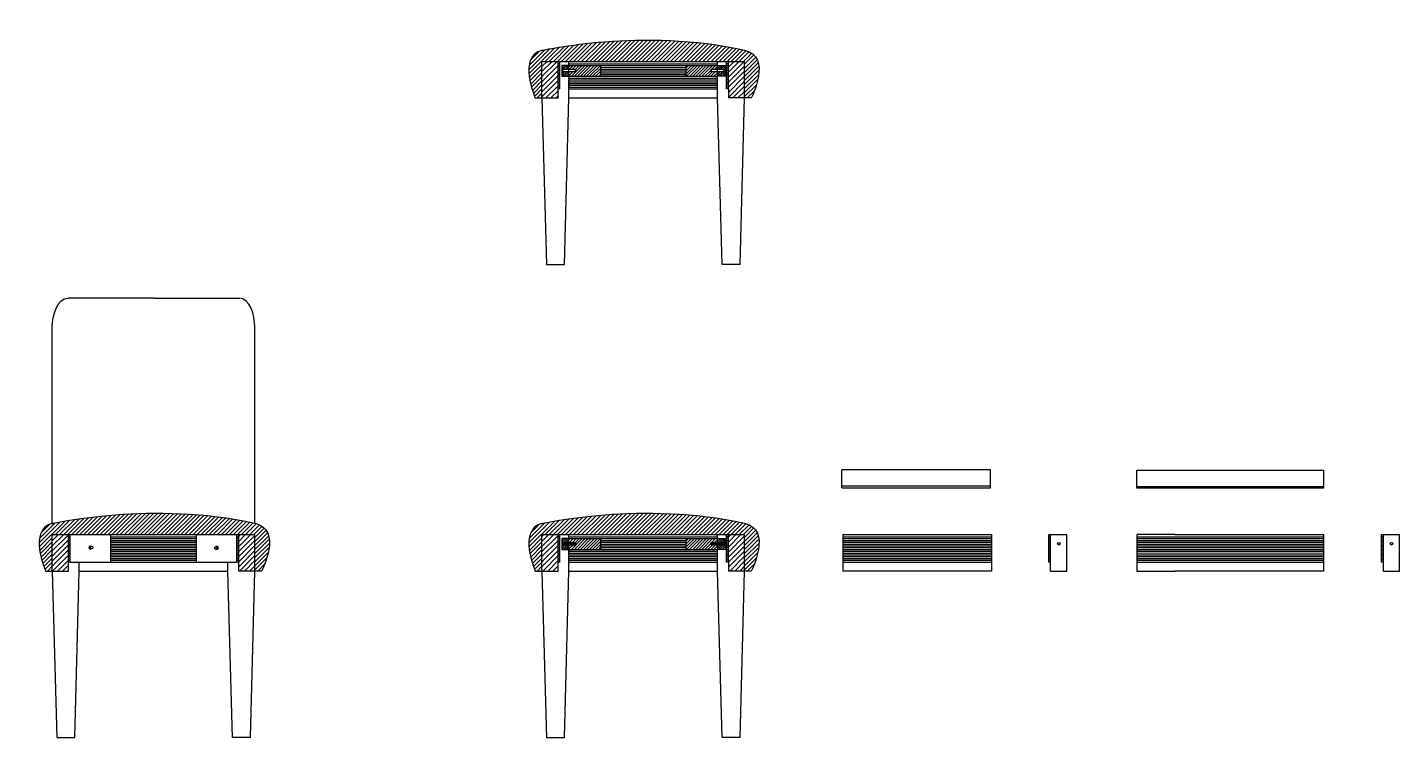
# Model space of a CAD drawing. Header units: millimetres. Extents: x 96 to 1233, y -22 to 391.
# Drawn here: x 355.9 to 660.6, y 233.5 to 391.3 of the extents above; entities that cross this region are included whole.
import ezdxf

# ---------------------------------------------------------------- set-up
doc = ezdxf.new("R2010")
doc.units = ezdxf.units.MM
doc.layers.get('0').update_dxf_attribs({"color": 255})
for name, color, linetype in [('costruzione', 161, 'Continuous'), ('fuirniture', 8, 'Continuous'), ('GIUNZIONI', 2, 'Continuous'), ('QUOTE', 5, 'Continuous'), ('viti', 2, 'Continuous'), ('viti2', 4, 'Continuous')]:
    doc.layers.add(name, color=color, linetype=linetype)

msp = doc.modelspace()

# ---------------------------------------------------------------- hatches: boundary and pattern name
h = msp.add_hatch()
h.set_pattern_fill('ANSI31', color=256, scale=0.2)
h.set_pattern_definition([(45, (108.7567, 105.1091), (-0.4490128, 0.4490128), [])])
edge = h.paths.add_edge_path()
edge.add_spline(control_points=[(515.15, 386.24), (492.65, 391.28), (470.15, 386.18), (470.15, 386.18)], knot_values=[0, 0, 0, 0, 51, 51, 51, 51], degree=3, periodic=0)
edge.add_spline(control_points=[(470.15, 386.18), (464.63, 384.88), (468.65, 375.62), (468.65, 375.62)], knot_values=[0, 0, 0, 0, 9.999988, 9.999988, 9.999988, 9.999988], degree=3, periodic=0)
edge.add_line((468.65, 375.62), (470.15, 375.62))
edge.add_line((470.15, 375.62), (470.15, 383.72))
edge.add_line((470.15, 383.72), (476.15, 383.72))
edge.add_line((476.15, 383.72), (483.15, 383.72))
edge.add_line((483.15, 383.72), (502.15, 383.72))
edge.add_line((502.15, 383.72), (509.15, 383.72))
edge.add_line((509.15, 383.72), (515.15, 383.72))
edge.add_line((515.15, 383.72), (515.15, 375.62))
edge.add_line((515.15, 375.62), (516.65, 375.62))
edge.add_spline(control_points=[(516.65, 375.62), (516.65, 375.62), (521.4, 384.89), (515.15, 386.23)], knot_values=[0, 0, 0, 0, 10, 10, 10, 10], degree=3, periodic=0)
edge.add_line((515.15, 386.23), (515.15, 386.24))
h = msp.add_hatch()
h.set_pattern_fill('ANSI31', color=8, scale=0.15)
h.set_pattern_definition([(45, (0, 105.1091), (-0.3367596, 0.3367596), [])])
h.paths.add_polyline_path([(483.15, 382.82), (476.15, 382.82), (476.15, 381.99), (477.55, 381.99), (477.65, 381.84), (477.65, 381.54), (477.54, 381.37), (477.54, 381.39), (476.15, 381.39), (476.15, 380.42), (483.15, 380.42)])
h.paths.add_polyline_path([(507.65, 381.84), (507.76, 382), (507.76, 381.99), (509.15, 381.99), (509.15, 382.82), (502.15, 382.82), (502.15, 380.42), (509.15, 380.42), (509.15, 381.39), (507.75, 381.39), (507.65, 381.54)])
h = msp.add_hatch()
h.set_pattern_fill('ANSI31', color=8, scale=0.2)
edge = h.paths.add_edge_path()
edge.add_spline(control_points=[(406.39, 281.13), (383.89, 286.17), (361.39, 281.07), (361.39, 281.07)], knot_values=[0, 0, 0, 0, 51, 51, 51, 51], degree=3, periodic=0)
edge.add_spline(control_points=[(361.39, 281.07), (355.87, 279.77), (359.89, 270.51), (359.89, 270.51)], knot_values=[0, 0, 0, 0, 9.999988, 9.999988, 9.999988, 9.999988], degree=3, periodic=0)
edge.add_line((359.89, 270.51), (361.39, 270.51))
edge.add_line((361.39, 270.51), (361.39, 278.61))
edge.add_line((361.39, 278.61), (367.39, 278.61))
edge.add_line((367.39, 278.61), (374.39, 278.61))
edge.add_line((374.39, 278.61), (393.39, 278.61))
edge.add_line((393.39, 278.61), (400.39, 278.61))
edge.add_line((400.39, 278.61), (406.39, 278.61))
edge.add_line((406.39, 278.61), (406.39, 270.51))
edge.add_line((406.39, 270.51), (407.89, 270.51))
edge.add_spline(control_points=[(407.89, 270.51), (407.89, 270.51), (412.65, 279.78), (406.39, 281.12)], knot_values=[0, 0, 0, 0, 10, 10, 10, 10], degree=3, periodic=0)
edge.add_line((406.39, 281.12), (406.39, 281.13))
h = msp.add_hatch()
h.set_pattern_fill('ANSI31', color=256, scale=0.2)
h.set_pattern_definition([(45, (108.7567, 0), (-0.4490128, 0.4490128), [])])
edge = h.paths.add_edge_path()
edge.add_spline(control_points=[(515.15, 281.13), (492.65, 286.17), (470.15, 281.07), (470.15, 281.07)], knot_values=[0, 0, 0, 0, 51, 51, 51, 51], degree=3, periodic=0)
edge.add_spline(control_points=[(470.15, 281.07), (464.63, 279.77), (468.65, 270.51), (468.65, 270.51)], knot_values=[0, 0, 0, 0, 9.999988, 9.999988, 9.999988, 9.999988], degree=3, periodic=0)
edge.add_line((468.65, 270.51), (470.15, 270.51))
edge.add_line((470.15, 270.51), (470.15, 278.61))
edge.add_line((470.15, 278.61), (476.15, 278.61))
edge.add_line((476.15, 278.61), (483.15, 278.61))
edge.add_line((483.15, 278.61), (502.15, 278.61))
edge.add_line((502.15, 278.61), (509.15, 278.61))
edge.add_line((509.15, 278.61), (515.15, 278.61))
edge.add_line((515.15, 278.61), (515.15, 270.51))
edge.add_line((515.15, 270.51), (516.65, 270.51))
edge.add_spline(control_points=[(516.65, 270.51), (516.65, 270.51), (521.4, 279.78), (515.15, 281.12)], knot_values=[0, 0, 0, 0, 10, 10, 10, 10], degree=3, periodic=0)
edge.add_line((515.15, 281.12), (515.15, 281.13))
h = msp.add_hatch()
h.set_pattern_fill('ANSI31', color=8, scale=0.15)
h.paths.add_polyline_path([(483.15, 277.71), (476.15, 277.71), (476.15, 276.88), (477.55, 276.88), (477.65, 276.73), (477.65, 276.43), (477.54, 276.26), (477.54, 276.28), (476.15, 276.28), (476.15, 275.31), (483.15, 275.31)])
h.paths.add_polyline_path([(507.65, 276.73), (507.76, 276.89), (507.76, 276.88), (509.15, 276.88), (509.15, 277.71), (502.15, 277.71), (502.15, 275.31), (509.15, 275.31), (509.15, 276.28), (507.75, 276.28), (507.65, 276.43)])
at = {"layer": 'fuirniture'}
h = msp.add_hatch(dxfattribs=at)
h.set_pattern_fill('ANSI31', color=8, scale=0.1)
h.set_pattern_definition([(45, (0, 105.1091), (-0.2245064, 0.2245064), [])])
h.paths.add_polyline_path([(474.56, 382.82), (474.56, 380.42), (476.15, 380.42), (476.15, 381.39), (474.76, 381.39), (474.76, 381.39, -0.171168), (474.74, 381.41), (474.66, 381.52, -0.148069), (474.65, 381.55), (474.65, 381.82, -0.148069), (474.66, 381.85), (474.74, 381.96, -0.250765), (474.78, 381.99), (476.15, 381.99), (476.15, 382.82)])
h.paths.add_polyline_path([(509.15, 381.39), (509.15, 380.42), (510.83, 380.42), (510.83, 382.82), (509.15, 382.82), (509.15, 381.99), (510.54, 381.99), (510.54, 381.98, -0.171168), (510.57, 381.96), (510.64, 381.85, -0.148069), (510.65, 381.82), (510.65, 381.55, -0.148069), (510.64, 381.52), (510.57, 381.41, -0.250765), (510.52, 381.39)])
h = msp.add_hatch(dxfattribs=at)
h.set_pattern_fill('ANSI31', color=8, scale=0.1)
h.paths.add_polyline_path([(474.56, 277.71), (474.56, 275.31), (476.15, 275.31), (476.15, 276.28), (474.76, 276.28), (474.76, 276.28, -0.171168), (474.74, 276.3), (474.66, 276.41, -0.148069), (474.65, 276.44), (474.65, 276.71, -0.148069), (474.66, 276.74), (474.74, 276.85, -0.250765), (474.78, 276.88), (476.15, 276.88), (476.15, 277.71)])
h.paths.add_polyline_path([(509.15, 276.28), (509.15, 275.31), (510.83, 275.31), (510.83, 277.71), (509.15, 277.71), (509.15, 276.88), (510.54, 276.88), (510.54, 276.87, -0.171168), (510.57, 276.85), (510.64, 276.74, -0.148069), (510.65, 276.71), (510.65, 276.44, -0.148069), (510.64, 276.41), (510.57, 276.3, -0.250765), (510.52, 276.28)])
at = {"layer": 'QUOTE'}
h = msp.add_hatch(dxfattribs=at)
h.set_pattern_fill('ANSI31', color=8, scale=0.25)
h.paths.add_polyline_path([(473.75, 383.72), (470.15, 383.72), (470.15, 375.62), (473.75, 375.62), (473.75, 377.62)])
h.paths.add_polyline_path([(515.15, 383.72), (511.55, 383.72), (511.55, 377.62), (511.55, 375.62), (515.15, 375.62)])
h = msp.add_hatch(dxfattribs=at)
h.set_pattern_fill('ANSI31', color=8, scale=0.25)
h.paths.add_polyline_path([(364.99, 278.61), (361.39, 278.61), (361.39, 270.51), (364.99, 270.51), (364.99, 272.51)])
h.paths.add_polyline_path([(402.79, 272.51), (402.79, 270.51), (406.39, 270.51), (406.39, 278.61), (402.79, 278.61)])
h.paths.add_polyline_path([(473.75, 278.61), (470.15, 278.61), (470.15, 270.51), (473.75, 270.51), (473.75, 272.51)])
h.paths.add_polyline_path([(515.15, 278.61), (511.55, 278.61), (511.55, 272.51), (511.55, 270.51), (515.15, 270.51)])

# ---------------------------------------------------------------- linework, layer by layer
for p, q in [((470.15, 375.62), (470.15, 383.72)), ((470.15, 383.72), (474.15, 383.72)), ((473.75, 377.62), (473.75, 383.72)), ((474.15, 383.22), (473.75, 383.22)), ((474.15, 382.82), (473.75, 382.82)), ((474.15, 382.42), (473.75, 382.42)), ((474.15, 382.02), (473.75, 382.02)), ((474.15, 381.62), (473.75, 381.62)), ((474.15, 381.22), (473.75, 381.22)), ((474.15, 377.62), (474.15, 383.72)), ((476.15, 377.62), (476.15, 383.72)), ((509.15, 377.62), (509.15, 383.72)), ((511.15, 383.72), (515.15, 383.72)), ((511.15, 377.62), (511.15, 383.72)), ((511.55, 383.22), (511.15, 383.22)), ((511.55, 382.82), (511.15, 382.82)), ((511.55, 382.42), (511.15, 382.42)), ((511.55, 382.02), (511.15, 382.02)), ((511.55, 381.62), (511.15, 381.62)), ((511.55, 381.22), (511.15, 381.22)), ((511.55, 377.62), (511.55, 383.72)), ((515.15, 375.62), (515.15, 383.72)), ((474.15, 380.82), (473.75, 380.82)), ((474.15, 380.82), (473.75, 380.82)), ((474.15, 380.42), (473.75, 380.42)), ((474.15, 380.42), (473.75, 380.42)), ((474.15, 380.02), (473.75, 380.02)), ((474.15, 379.62), (473.75, 379.62)), ((474.15, 379.62), (473.75, 379.62)), ((474.15, 379.22), (473.75, 379.22)), ((474.15, 378.82), (473.75, 378.82)), ((474.15, 378.42), (473.75, 378.42)), ((474.15, 378.02), (473.75, 378.02)), ((511.55, 380.82), (511.15, 380.82)), ((511.55, 380.82), (511.15, 380.82)), ((511.55, 380.42), (511.15, 380.42)), ((511.55, 380.42), (511.15, 380.42)), ((511.55, 380.02), (511.15, 380.02)), ((511.55, 379.62), (511.15, 379.62)), ((511.55, 379.62), (511.15, 379.62)), ((511.55, 379.22), (511.15, 379.22)), ((511.55, 378.82), (511.15, 378.82)), ((511.55, 378.42), (511.15, 378.42)), ((511.55, 378.02), (511.15, 378.02)), ((468.65, 375.62), (473.75, 375.62)), ((470.15, 375.62), (471.15, 338.62)), ((473.75, 375.62), (473.75, 377.62)), ((474.15, 377.62), (473.75, 377.62)), ((475.15, 338.62), (476.15, 375.62)), ((476.15, 375.62), (476.15, 377.62)), ((509.15, 375.62), (509.15, 377.62)), ((510.15, 338.62), (509.15, 375.62)), ((511.15, 377.62), (511.15, 377.62)), ((511.55, 377.62), (511.15, 377.62)), ((511.55, 377.62), (511.55, 375.62)), ((516.65, 375.62), (511.55, 375.62)), ((514.15, 338.62), (515.15, 375.62)), ((471.15, 338.62), (475.15, 338.62)), ((514.15, 338.62), (510.15, 338.62)), ((383.89, 331.15), (364.89, 331.15)), ((383.89, 331.15), (402.89, 331.15)), ((361.39, 281.07), (361.39, 324.73)), ((406.39, 281.12), (406.39, 324.78)), ((569.77, 293.01), (536.77, 293.01)), ((536.77, 289.01), (536.77, 293.01)), ((569.77, 289.01), (569.77, 293.01)), ((602.31, 288.88), (602.31, 292.88)), ((602.31, 292.88), (643.74, 292.88)), ((643.74, 292.88), (643.74, 288.88)), ((536.77, 289.01), (569.77, 289.01)), ((643.74, 288.88), (602.31, 288.88)), ((361.39, 270.51), (361.39, 278.61)), ((361.39, 278.61), (367.39, 278.61)), ((364.99, 272.51), (364.99, 278.61)), ((365.39, 278.11), (364.99, 278.11)), ((365.39, 277.71), (364.99, 277.71)), ((365.39, 272.51), (365.39, 278.61)), ((367.39, 278.61), (374.39, 278.61)), ((374.39, 272.51), (374.39, 278.61)), ((393.39, 272.51), (393.39, 278.61)), ((393.39, 278.61), (400.39, 278.61)), ((400.39, 278.61), (406.39, 278.61)), ((402.39, 272.51), (402.39, 278.61)), ((402.79, 278.11), (402.39, 278.11)), ((402.79, 277.71), (402.39, 277.71)), ((402.79, 272.51), (402.79, 278.61)), ((406.39, 270.51), (406.39, 278.61)), ((470.15, 270.51), (470.15, 278.61)), ((470.15, 278.61), (474.15, 278.61)), ((473.75, 272.51), (473.75, 278.61)), ((474.15, 278.11), (473.75, 278.11)), ((474.15, 277.71), (473.75, 277.71)), ((474.15, 272.51), (474.15, 278.61)), ((476.15, 272.51), (476.15, 278.61)), ((509.15, 272.51), (509.15, 278.61)), ((511.15, 278.61), (515.15, 278.61)), ((511.15, 272.51), (511.15, 278.61)), ((511.55, 278.11), (511.15, 278.11)), ((511.55, 277.71), (511.15, 277.71)), ((511.55, 272.51), (511.55, 278.61)), ((515.15, 270.51), (515.15, 278.61)), ((536.97, 278.61), (569.97, 278.61)), ((536.97, 278.61), (536.97, 270.51)), ((569.97, 278.61), (569.97, 270.51)), ((582.74, 272.51), (582.74, 278.61)), ((582.74, 278.61), (583.14, 278.61)), ((583.14, 278.61), (586.74, 278.61)), ((583.14, 272.51), (583.14, 278.61)), ((586.74, 270.51), (586.74, 278.61)), ((610.74, 278.61), (602.31, 278.61)), ((602.31, 278.61), (602.31, 270.51)), ((610.74, 278.61), (643.74, 278.61)), ((643.74, 278.61), (643.74, 270.51)), ((656.64, 272.51), (656.64, 278.61)), ((656.64, 278.61), (657.04, 278.61)), ((657.04, 278.61), (660.64, 278.61)), ((657.04, 272.51), (657.04, 278.61)), ((660.64, 270.51), (660.64, 278.61)), ((365.39, 277.31), (364.99, 277.31)), ((365.39, 276.91), (364.99, 276.91)), ((365.39, 276.51), (364.99, 276.51)), ((365.39, 276.11), (364.99, 276.11)), ((365.39, 275.71), (364.99, 275.71)), ((365.39, 275.71), (364.99, 275.71)), ((365.39, 275.31), (364.99, 275.31)), ((365.39, 275.31), (364.99, 275.31)), ((365.39, 274.91), (364.99, 274.91)), ((365.39, 274.51), (364.99, 274.51)), ((365.39, 274.51), (364.99, 274.51)), ((369.79, 276.01), (370.09, 276.01)), ((370.09, 275.41), (369.79, 275.41)), ((397.99, 275.93), (397.69, 275.93)), ((397.69, 275.33), (397.99, 275.33)), ((402.79, 277.31), (402.39, 277.31)), ((402.79, 276.91), (402.39, 276.91)), ((402.79, 276.51), (402.39, 276.51)), ((402.79, 276.11), (402.39, 276.11)), ((402.79, 275.71), (402.39, 275.71)), ((402.79, 275.71), (402.39, 275.71)), ((402.79, 275.31), (402.39, 275.31)), ((402.79, 275.31), (402.39, 275.31)), ((402.79, 274.91), (402.39, 274.91)), ((402.79, 274.51), (402.39, 274.51)), ((402.79, 274.51), (402.39, 274.51)), ((474.15, 277.31), (473.75, 277.31)), ((474.15, 276.91), (473.75, 276.91)), ((474.15, 276.51), (473.75, 276.51)), ((474.15, 276.11), (473.75, 276.11)), ((474.15, 275.71), (473.75, 275.71)), ((474.15, 275.71), (473.75, 275.71)), ((474.15, 275.31), (473.75, 275.31)), ((474.15, 275.31), (473.75, 275.31)), ((474.15, 274.91), (473.75, 274.91)), ((474.15, 274.51), (473.75, 274.51)), ((474.15, 274.51), (473.75, 274.51)), ((511.55, 277.31), (511.15, 277.31)), ((511.55, 276.91), (511.15, 276.91)), ((511.55, 276.51), (511.15, 276.51)), ((511.55, 276.11), (511.15, 276.11)), ((511.55, 275.71), (511.15, 275.71)), ((511.55, 275.71), (511.15, 275.71)), ((511.55, 275.31), (511.15, 275.31)), ((511.55, 275.31), (511.15, 275.31)), ((511.55, 274.91), (511.15, 274.91)), ((511.55, 274.51), (511.15, 274.51)), ((511.55, 274.51), (511.15, 274.51)), ((365.39, 274.11), (364.99, 274.11)), ((365.39, 273.71), (364.99, 273.71)), ((365.39, 273.31), (364.99, 273.31)), ((365.39, 272.91), (364.99, 272.91)), ((364.99, 270.51), (364.99, 272.51)), ((365.39, 272.51), (364.99, 272.51)), ((365.39, 272.51), (374.39, 272.51)), ((367.39, 270.51), (367.39, 272.51)), ((393.39, 272.51), (402.39, 272.51)), ((400.39, 270.51), (400.39, 272.51)), ((402.79, 274.11), (402.39, 274.11)), ((402.79, 273.71), (402.39, 273.71)), ((402.79, 273.31), (402.39, 273.31)), ((402.79, 272.91), (402.39, 272.91)), ((402.79, 272.51), (402.39, 272.51)), ((402.79, 270.51), (402.79, 272.51)), ((474.15, 274.11), (473.75, 274.11)), ((474.15, 273.71), (473.75, 273.71)), ((474.15, 273.31), (473.75, 273.31)), ((474.15, 272.91), (473.75, 272.91)), ((473.75, 270.51), (473.75, 272.51)), ((474.15, 272.51), (473.75, 272.51)), ((476.15, 270.51), (476.15, 272.51)), ((509.15, 270.51), (509.15, 272.51)), ((511.55, 274.11), (511.15, 274.11)), ((511.55, 273.71), (511.15, 273.71)), ((511.55, 273.31), (511.15, 273.31)), ((511.55, 272.91), (511.15, 272.91)), ((511.15, 272.51), (511.15, 272.51)), ((511.55, 272.51), (511.15, 272.51)), ((511.55, 272.51), (511.55, 270.51)), ((583.14, 270.51), (583.14, 272.51)), ((657.04, 270.51), (657.04, 272.51)), ((359.89, 270.51), (364.99, 270.51)), ((361.39, 270.51), (362.39, 233.51)), ((366.39, 233.51), (367.39, 270.51)), ((401.39, 233.51), (400.39, 270.51)), ((407.89, 270.51), (402.79, 270.51)), ((405.39, 233.51), (406.39, 270.51)), ((468.65, 270.51), (473.75, 270.51)), ((470.15, 270.51), (471.15, 233.51)), ((475.15, 233.51), (476.15, 270.51)), ((510.15, 233.51), (509.15, 270.51)), ((516.65, 270.51), (511.55, 270.51)), ((514.15, 233.51), (515.15, 270.51)), ((569.97, 270.51), (536.97, 270.51)), ((583.14, 270.51), (586.74, 270.51)), ((602.31, 270.51), (610.74, 270.51)), ((643.74, 270.51), (610.74, 270.51)), ((657.04, 270.51), (660.64, 270.51)), ((362.39, 233.51), (366.39, 233.51)), ((405.39, 233.51), (401.39, 233.51)), ((471.15, 233.51), (475.15, 233.51)), ((514.15, 233.51), (510.15, 233.51))]:
    msp.add_line(p, q)
for centre in [(370.09, 275.71), (397.69, 275.63), (584.94, 276.58), (658.84, 276.58)]:
    msp.add_circle(centre, 0.3)
for centre, radius, start, end in [((507.78, 381.94), 0.05, 90, 146.3099), ((507.78, 381.44), 0.05, 213.6901, 270), ((369.79, 275.71), 0.3, 60, 300), ((397.99, 275.63), 0.3, 240.0093, 119.9907), ((507.78, 276.83), 0.05, 90, 146.3099), ((507.78, 276.33), 0.05, 213.6901, 270)]:
    msp.add_arc(centre, radius, start, end)
for points in [[(470.15, 386.18), (470.15, 386.18), (492.65, 391.28), (515.15, 386.24)], [(470.15, 386.18), (464.63, 384.88), (468.65, 375.62), (468.65, 375.62)], [(515.15, 386.23), (521.4, 384.89), (516.65, 375.62), (516.65, 375.62)], [(361.39, 324.73), (361.39, 327.17), (362.46, 331.15), (364.89, 331.15)], [(406.39, 324.78), (406.39, 327.2), (405.32, 331.15), (402.89, 331.15)], [(361.39, 281.07), (361.39, 281.07), (383.89, 286.17), (406.39, 281.13)], [(470.15, 281.07), (470.15, 281.07), (492.65, 286.17), (515.15, 281.13)], [(361.39, 281.07), (355.87, 279.77), (359.89, 270.51), (359.89, 270.51)], [(406.39, 281.12), (412.65, 279.78), (407.89, 270.51), (407.89, 270.51)], [(470.15, 281.07), (464.63, 279.77), (468.65, 270.51), (468.65, 270.51)], [(515.15, 281.12), (521.4, 279.78), (516.65, 270.51), (516.65, 270.51)]]:
    msp.add_open_spline(points, degree=3)
at = {"layer": 'costruzione'}
msp.add_line((397.99, 275.63), (397.99, 275.93), dxfattribs=at)
at = {"layer": 'fuirniture'}
for p, q in [((474.15, 383.72), (511.15, 383.72)), ((476.15, 382.82), (474.56, 382.82)), ((474.56, 382.82), (474.56, 380.42)), ((476.15, 383.22), (509.15, 383.22)), ((476.15, 382.82), (509.15, 382.82)), ((483.15, 382.82), (483.15, 380.42)), ((483.15, 382.38), (502.15, 382.42)), ((483.15, 382.02), (502.15, 382.02)), ((483.15, 381.62), (502.15, 381.62)), ((483.15, 381.22), (502.15, 381.22)), ((502.15, 380.42), (502.15, 382.82)), ((509.15, 382.82), (510.83, 382.82)), ((510.83, 382.82), (510.83, 380.42)), ((474.56, 380.42), (476.15, 380.42)), ((476.15, 380.42), (509.15, 380.42)), ((476.15, 380.02), (509.15, 380.02)), ((476.15, 379.62), (509.15, 379.62)), ((476.15, 379.22), (509.15, 379.22)), ((476.15, 378.82), (509.15, 378.82)), ((476.15, 378.42), (509.15, 378.42)), ((476.15, 378.02), (509.15, 378.02)), ((483.15, 380.82), (502.15, 380.82)), ((510.83, 380.42), (509.15, 380.42)), ((476.15, 377.62), (509.15, 377.62)), ((476.15, 375.62), (509.15, 375.62)), ((474.15, 278.61), (511.15, 278.61)), ((476.15, 277.71), (474.56, 277.71)), ((474.56, 277.71), (474.56, 275.31)), ((476.15, 278.11), (509.15, 278.11)), ((476.15, 277.71), (509.15, 277.71)), ((483.15, 277.71), (483.15, 275.31)), ((502.15, 275.31), (502.15, 277.71)), ((509.15, 277.71), (510.83, 277.71)), ((510.83, 277.71), (510.83, 275.31)), ((474.56, 275.31), (476.15, 275.31)), ((476.15, 275.31), (509.15, 275.31)), ((476.15, 274.91), (509.15, 274.91)), ((476.15, 274.51), (509.15, 274.51)), ((483.15, 277.27), (502.15, 277.31)), ((483.15, 276.91), (502.15, 276.91)), ((483.15, 276.51), (502.15, 276.51)), ((483.15, 276.11), (502.15, 276.11)), ((483.15, 275.71), (502.15, 275.71)), ((510.83, 275.31), (509.15, 275.31)), ((476.15, 274.11), (509.15, 274.11)), ((476.15, 273.71), (509.15, 273.71)), ((476.15, 273.31), (509.15, 273.31)), ((476.15, 272.91), (509.15, 272.91)), ((476.15, 272.51), (509.15, 272.51)), ((476.15, 270.51), (509.15, 270.51))]:
    msp.add_line(p, q, dxfattribs=at)
at = {"layer": 'GIUNZIONI'}
for p, q in [((374.39, 278.61), (393.39, 278.61)), ((374.39, 278.11), (393.39, 278.11)), ((374.39, 277.71), (393.39, 277.71)), ((374.39, 277.31), (393.39, 277.31)), ((374.39, 276.91), (393.39, 276.91)), ((374.39, 276.51), (393.39, 276.51)), ((374.39, 276.11), (393.39, 276.11)), ((374.39, 275.71), (393.39, 275.71)), ((374.39, 275.31), (393.39, 275.31)), ((374.39, 274.91), (393.39, 274.91)), ((374.39, 274.51), (393.39, 274.51)), ((374.39, 274.11), (393.39, 274.11)), ((374.39, 273.71), (393.39, 273.71)), ((374.39, 273.31), (393.39, 273.31)), ((374.39, 272.91), (393.39, 272.91)), ((374.39, 272.51), (393.39, 272.51)), ((367.39, 270.51), (400.39, 270.51))]:
    msp.add_line(p, q, dxfattribs=at)
at = {"layer": 'viti'}
for p, q in [((474.65, 381.55), (474.65, 381.82)), ((474.66, 381.85), (474.74, 381.96)), ((474.66, 381.52), (474.74, 381.41)), ((474.76, 381.98), (474.76, 381.39)), ((474.78, 381.99), (477.52, 381.99)), ((477.52, 381.39), (474.78, 381.39)), ((477.54, 381.98), (477.54, 381.39)), ((477.64, 381.85), (477.57, 381.96)), ((477.64, 381.52), (477.57, 381.41)), ((477.65, 381.55), (477.65, 381.82)), ((507.65, 381.55), (507.65, 381.82)), ((507.66, 381.85), (507.74, 381.96)), ((507.66, 381.52), (507.74, 381.41)), ((507.76, 381.98), (507.76, 381.39)), ((507.78, 381.99), (510.52, 381.99)), ((510.52, 381.39), (507.78, 381.39)), ((510.54, 381.98), (510.54, 381.39)), ((510.64, 381.85), (510.57, 381.96)), ((510.64, 381.52), (510.57, 381.41)), ((510.65, 381.55), (510.65, 381.82)), ((536.77, 289.41), (569.77, 289.41)), ((602.31, 289.28), (643.74, 289.28)), ((474.65, 276.44), (474.65, 276.71)), ((474.66, 276.74), (474.74, 276.85)), ((474.66, 276.41), (474.74, 276.3)), ((474.76, 276.87), (474.76, 276.28)), ((474.78, 276.88), (477.52, 276.88)), ((477.52, 276.28), (474.78, 276.28)), ((477.54, 276.87), (477.54, 276.28)), ((477.64, 276.74), (477.57, 276.85)), ((477.64, 276.41), (477.57, 276.3)), ((477.65, 276.44), (477.65, 276.71)), ((507.65, 276.44), (507.65, 276.71)), ((507.66, 276.74), (507.74, 276.85)), ((507.66, 276.41), (507.74, 276.3)), ((507.76, 276.87), (507.76, 276.28)), ((507.78, 276.88), (510.52, 276.88)), ((510.52, 276.28), (507.78, 276.28)), ((510.54, 276.87), (510.54, 276.28)), ((510.64, 276.74), (510.57, 276.85)), ((510.64, 276.41), (510.57, 276.3)), ((510.65, 276.44), (510.65, 276.71))]:
    msp.add_line(p, q, dxfattribs=at)
for centre, start, end in [((474.7, 381.82), 146.3099, 180), ((474.7, 381.55), 180, 213.6901), ((474.78, 381.94), 90, 146.3099), ((474.78, 381.44), 213.6901, 270), ((477.52, 381.94), 33.6901, 90), ((477.52, 381.44), 270, 326.3099), ((477.6, 381.82), 0, 33.6901), ((477.6, 381.55), 326.3099, 0), ((507.7, 381.82), 146.3099, 180), ((507.7, 381.55), 180, 213.6901), ((510.52, 381.94), 33.6901, 90), ((510.52, 381.44), 270, 326.3099), ((510.6, 381.82), 0, 33.6901), ((510.6, 381.55), 326.3099, 0), ((474.7, 276.71), 146.3099, 180), ((474.7, 276.44), 180, 213.6901), ((474.78, 276.83), 90, 146.3099), ((474.78, 276.33), 213.6901, 270), ((477.52, 276.83), 33.6901, 90), ((477.52, 276.33), 270, 326.3099), ((477.6, 276.71), 0, 33.6901), ((477.6, 276.44), 326.3099, 0), ((507.7, 276.71), 146.3099, 180), ((507.7, 276.44), 180, 213.6901), ((510.52, 276.83), 33.6901, 90), ((510.52, 276.33), 270, 326.3099), ((510.6, 276.71), 0, 33.6901), ((510.6, 276.44), 326.3099, 0)]:
    msp.add_arc(centre, 0.05, start, end, dxfattribs=at)
at = {"layer": 'viti2'}
for p, q in [((536.97, 278.11), (569.97, 278.11)), ((536.97, 277.71), (569.97, 277.71)), ((583.14, 278.11), (582.74, 278.11)), ((583.14, 277.71), (582.74, 277.71)), ((602.31, 278.11), (643.74, 278.11)), ((602.31, 277.71), (643.74, 277.71)), ((657.04, 278.11), (656.64, 278.11)), ((657.04, 277.71), (656.64, 277.71)), ((474.85, 276.78), (477.45, 276.78)), ((474.85, 276.68), (477.45, 276.68)), ((474.85, 276.58), (477.45, 276.58)), ((474.85, 276.48), (477.45, 276.48)), ((474.85, 276.38), (477.45, 276.38)), ((507.85, 276.78), (510.45, 276.78)), ((507.85, 276.68), (510.45, 276.68)), ((507.85, 276.58), (510.45, 276.58)), ((507.85, 276.48), (510.45, 276.48)), ((507.85, 276.38), (510.45, 276.38)), ((536.97, 277.27), (569.97, 277.31)), ((536.97, 276.91), (569.97, 276.91)), ((536.97, 276.51), (569.97, 276.51)), ((536.97, 276.11), (569.97, 276.11)), ((536.97, 275.71), (569.97, 275.71)), ((536.97, 275.31), (569.97, 275.31)), ((536.97, 274.91), (569.97, 274.91)), ((536.97, 274.51), (569.97, 274.51)), ((583.14, 277.31), (582.74, 277.31)), ((583.14, 276.91), (582.74, 276.91)), ((583.14, 276.51), (582.74, 276.51)), ((583.14, 276.11), (582.74, 276.11)), ((583.14, 275.71), (582.74, 275.71)), ((583.14, 275.71), (582.74, 275.71)), ((583.14, 275.31), (582.74, 275.31)), ((583.14, 275.31), (582.74, 275.31)), ((583.14, 274.91), (582.74, 274.91)), ((583.14, 274.51), (582.74, 274.51)), ((583.14, 274.51), (582.74, 274.51)), ((602.31, 277.27), (643.74, 277.31)), ((602.31, 276.91), (643.74, 276.91)), ((602.31, 276.51), (643.74, 276.51)), ((602.31, 276.11), (643.74, 276.11)), ((602.31, 275.71), (643.74, 275.71)), ((602.31, 275.31), (643.74, 275.31)), ((602.31, 274.91), (643.74, 274.91)), ((602.31, 274.55), (643.74, 274.51)), ((657.04, 277.31), (656.64, 277.31)), ((657.04, 276.91), (656.64, 276.91)), ((657.04, 276.51), (656.64, 276.51)), ((657.04, 276.11), (656.64, 276.11)), ((657.04, 275.71), (656.64, 275.71)), ((657.04, 275.71), (656.64, 275.71)), ((657.04, 275.31), (656.64, 275.31)), ((657.04, 275.31), (656.64, 275.31)), ((657.04, 274.91), (656.64, 274.91)), ((657.04, 274.51), (656.64, 274.51)), ((657.04, 274.51), (656.64, 274.51)), ((536.97, 274.11), (569.97, 274.11)), ((536.97, 273.71), (569.97, 273.71)), ((536.97, 273.31), (569.97, 273.31)), ((536.97, 272.91), (569.97, 272.91)), ((536.97, 272.51), (569.97, 272.51)), ((583.14, 274.11), (582.74, 274.11)), ((583.14, 273.71), (582.74, 273.71)), ((583.14, 273.31), (582.74, 273.31)), ((583.14, 272.91), (582.74, 272.91)), ((583.14, 272.51), (582.74, 272.51)), ((602.31, 274.11), (643.74, 274.11)), ((602.31, 273.71), (643.74, 273.71)), ((602.31, 273.31), (643.74, 273.31)), ((602.31, 272.91), (643.74, 272.91)), ((602.31, 272.51), (643.74, 272.51)), ((657.04, 274.11), (656.64, 274.11)), ((657.04, 273.71), (656.64, 273.71)), ((657.04, 273.31), (656.64, 273.31)), ((657.04, 272.91), (656.64, 272.91)), ((657.04, 272.51), (656.64, 272.51))]:
    msp.add_line(p, q, dxfattribs=at)

doc.saveas('drawing.dxf')
